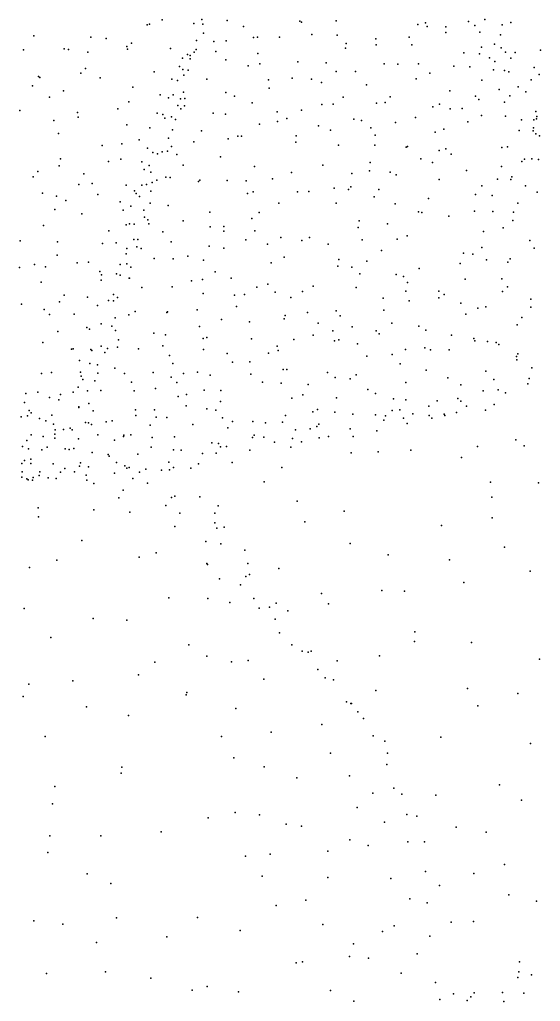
# Model space of a CAD drawing. Header units: metres. Extents: x -23.9 to 23.9, y -27.4 to 27.4.
# Drawn here: x -0.87 to 1.86, y -15.52 to -10.37 of the extents above; entities that cross this region are included whole.
import ezdxf

# ---------------------------------------------------------------- set-up
doc = ezdxf.new("R2010")
doc.units = ezdxf.units.M

msp = doc.modelspace()

# ---------------------------------------------------------------- linework, layer by layer
for p in [(-0.2008, -10.3938, 14.3058), (-0.1877, -10.3896, 21.965), (-0.1219, -10.3685, 15.6228), (0.0447, -10.3862, 20.4515), (0.0871, -10.3666, 20.7359), (0.0923, -10.3909, 21.0595), (0.2202, -10.3703, 14.4611), (0.3047, -10.403, 19.7844), (0.6009, -10.3738, 19.5011), (0.6091, -10.3793, 14.6321), (0.7918, -10.373, 15.2092), (1.2198, -10.3916, -1.3883), (1.2596, -10.3828, 18.5834), (1.2681, -10.4021, 15.3304), (1.3669, -10.4039, 18.2301), (1.4864, -10.3756, 17.8908), (1.5186, -10.3972, 15.2603), (1.5715, -10.3667, 17.2912), (1.6629, -10.3946, 16.7509), (1.7083, -10.3817, -1.5371), (-0.7944, -10.4523, 15.4609), (-0.4964, -10.4594, 22.1507), (-0.4156, -10.465, 15.6013), (0.0954, -10.4374, 20.1804), (0.3577, -10.4601, 19.6615), (0.379, -10.4587, 15.4385), (0.4943, -10.458, 19.5273), (0.663, -10.4448, 15.2925), (0.7974, -10.4481, 14.8116), (1.1741, -10.4593, 15.1892), (1.3675, -10.434, 15.1593), (1.5451, -10.4323, 17.6623), (1.6539, -10.4466, 16.97), (-0.308, -10.5083, 21.9972), (-0.282, -10.4904, 15.6612), (0.0591, -10.4769, 20.8369), (0.1493, -10.4807, 20.0079), (0.2149, -10.4783, 19.869), (0.8396, -10.5161, 19.1279), (0.8432, -10.4918, 15.2473), (0.9993, -10.4673, -1.3145), (1.0018, -10.4983, 18.9831), (1.1879, -10.4989, 18.7629), (1.5542, -10.5105, 17.805), (1.6225, -10.4955, 17.3316), (1.6571, -10.5147, 17.1602), (-0.849, -10.5256, 22.3364), (-0.6352, -10.5191, -1.1219), (-0.6135, -10.5243, 15.5608), (-0.5125, -10.5374, 14.2027), (-0.3041, -10.5215, -1.1099), (-0.0775, -10.519, 21.755), (-0.015, -10.5686, 20.2105), (0.0109, -10.5505, 15.6497), (0.0256, -10.5544, 21.406), (0.0469, -10.5367, 20.97), (0.0569, -10.5234, 21.1333), (0.1595, -10.5342, 15.5744), (0.3806, -10.5453, -1.1686), (1.4615, -10.5408, 18.1188), (1.5428, -10.5462, 17.9468), (1.5967, -10.5681, 15.2803), (1.6807, -10.5368, 15.7586), (1.7085, -10.5694, 16.9732), (1.7316, -10.5396, 16.7229), (1.8629, -10.5278, 16.1625), (-0.0316, -10.6125, 20.4106), (0.0256, -10.5721, 14.3652), (0.2132, -10.5779, 19.7252), (0.3298, -10.6092, 19.5478), (0.3904, -10.5994, 15.5008), (0.5903, -10.5882, 19.3079), (0.7396, -10.5939, 15.3395), (1.0435, -10.5986, 18.8463), (1.1153, -10.601, 15.1348), (1.2231, -10.598, 18.6371), (1.409, -10.6118, 18.2438), (1.4921, -10.6145, 15.2077), (1.6233, -10.5858, 17.5583), (1.8304, -10.6173, 16.4167), (-0.7699, -10.6657, 14.1989), (-0.7636, -10.6709, 22.1873), (-0.5487, -10.6477, 22.0632), (-0.5246, -10.6229, 15.6412), (-0.4464, -10.6718, 21.9814), (-0.1633, -10.6407, 21.8182), (-0.0126, -10.6278, 21.5918), (-0.0079, -10.658, 20.6872), (0.0153, -10.6327, 20.8672), (0.7918, -10.6397, 19.0583), (0.8923, -10.6398, 15.327), (1.2831, -10.6482, 18.4858), (1.6168, -10.6298, 17.7128), (1.674, -10.6338, 17.359), (1.698, -10.6404, 17.2231), (1.8565, -10.6548, 16.25), (-0.802, -10.7137, 15.5999), (-0.2752, -10.7211, 15.7783), (-0.0702, -10.6785, 21.7206), (-0.0417, -10.6856, 20.0923), (0.1129, -10.6794, 19.7891), (0.4367, -10.6819, 19.3721), (0.5609, -10.6742, 15.4591), (0.6612, -10.6786, 19.1514), (0.7146, -10.6962, -1.2018), (0.9503, -10.7095, 18.8357), (1.2115, -10.677, 15.2812), (1.5555, -10.6852, 15.5999), (1.7473, -10.7189, 17.1106), (1.8139, -10.6825, 16.5927), (-0.713, -10.7736, 22.0884), (-0.6399, -10.74, 15.6586), (-0.1321, -10.7614, 14.2843), (-0.0636, -10.7609, 20.5147), (-0.0098, -10.7477, 21.0819), (0.212, -10.7493, 15.6535), (0.2582, -10.7692, 19.4671), (0.4402, -10.727, 15.5393), (0.8282, -10.7745, 18.9298), (1.0749, -10.7714, 15.3766), (1.3873, -10.7409, 15.2859), (1.523, -10.7679, -1.427), (1.6462, -10.7333, 17.7914), (1.7022, -10.7665, 17.5201), (1.7865, -10.7465, 15.4688), (-0.2961, -10.7978, 21.8029), (-0.0881, -10.7768, 20.3727), (-0.039, -10.8178, 19.8923), (-0.0263, -10.7829, 20.9156), (-0.0039, -10.8195, 15.7852), (-0.003, -10.7816, 21.5505), (0.3503, -10.8036, 19.3538), (0.7162, -10.8126, 19.0213), (0.7758, -10.8102, 15.4727), (1.0036, -10.8054, -1.2675), (1.0478, -10.8016, 18.7248), (1.2991, -10.8254, 15.3637), (1.3334, -10.8106, 18.4432), (1.5401, -10.7857, 15.3212), (1.675, -10.8006, 15.42), (-0.8687, -10.8441, 15.6566), (-0.566, -10.8546, 15.7424), (-0.5624, -10.8782, 21.9174), (-0.3547, -10.8357, 14.1944), (-0.1472, -10.8587, 20.1284), (-0.1174, -10.8648, 15.8585), (-0.0721, -10.8773, 20.7176), (-0.0239, -10.8345, 21.3711), (0.1455, -10.8582, 19.5251), (0.2106, -10.863, -1.2213), (0.4812, -10.8502, 15.5889), (0.6092, -10.8426, 14.6363), (1.3904, -10.8354, 15.4157), (1.4533, -10.8326, 18.259), (1.5532, -10.8698, 18.0879), (1.6798, -10.8733, 17.8157), (1.8389, -10.8492, 16.3683), (1.844, -10.8762, 16.5575), (-0.6905, -10.8969, 21.9864), (-0.3072, -10.9197, 21.7232), (-0.1081, -10.8839, 20.4709), (-0.0516, -10.8903, 21.065), (0.389, -10.9156, 19.2911), (0.4842, -10.9016, -1.222), (0.5332, -10.8858, 19.1683), (0.6983, -10.9249, 15.5739), (0.8839, -10.8891, 18.8511), (0.9244, -10.8965, 15.4962), (1.1027, -10.9065, 18.6315), (1.2077, -10.8802, 18.5362), (1.4824, -10.903, 15.414), (1.7642, -10.8932, 17.4504), (1.8285, -10.8937, 15.6177), (1.8428, -10.8871, 16.9345), (-0.6654, -10.9649, 15.7791), (-0.1861, -10.9348, 20.0184), (-0.0674, -10.9452, 21.4917), (0.0854, -10.9501, 15.8072), (0.2761, -10.9786, 15.7379), (0.295, -10.9779, 14.46), (0.582, -10.9773, 15.6445), (0.7622, -10.9471, 18.9465), (0.9727, -10.9357, 14.968), (0.9967, -10.9735, 18.7146), (1.3115, -10.9578, 18.4094), (1.3558, -10.9425, 15.4442), (1.7512, -10.949, 17.6768), (1.8255, -10.9508, 15.7768), (1.8275, -10.9345, -1.4935), (1.839, -10.9663, 17.1619), (1.8587, -10.9762, 16.2364), (-0.437, -11.0278, 21.7286), (-0.3341, -11.0197, -1.2409), (-0.2418, -10.998, 15.9277), (-0.0893, -10.9887, -1.2356), (-0.073, -11.033, 15.9189), (0.0443, -11.0078, 19.5901), (0.2238, -10.9922, 19.4212), (0.58, -11.0105, 19.0951), (0.8034, -11.0256, 15.612), (0.994, -11.0255, 15.5694), (1.1659, -11.0331, 15.5362), (-0.1993, -11.0424, 20.1674), (-0.1702, -11.065, 21.4873), (-0.1467, -11.0714, 20.6163), (-0.1219, -11.061, 20.773), (-0.0939, -11.0571, 21.2208), (-0.0443, -11.0753, 14.2765), (1.1595, -11.037, 18.5238), (1.3321, -11.0545, -1.3294), (1.3663, -11.0458, 15.5414), (1.3952, -11.0726, 18.2878), (1.6609, -11.0383, 17.94), (1.6908, -11.0349, 15.6755), (-0.6625, -11.1342, 21.797), (-0.6552, -11.0971, 15.8571), (-0.4038, -11.1113, 15.9315), (-0.3386, -11.0987, 21.6142), (-0.2292, -11.1141, 20.0583), (-0.19, -11.132, 20.4385), (-0.0108, -11.1308, 19.615), (0.184, -11.0866, 15.8389), (0.7208, -11.1306, 18.9377), (0.97, -11.1165, 18.6863), (1.2358, -11.0969, 18.4296), (1.2961, -11.1161, 15.3028), (1.7649, -11.1111, 16.055), (1.7794, -11.0991, 17.7143), (1.819, -11.0975, 15.8583), (1.8537, -11.1004, 16.3749), (-0.7749, -11.1642, 15.8638), (-0.5326, -11.1761, -1.3302), (-0.2154, -11.1542, 16.0146), (-0.1814, -11.168, 19.8584), (0.3636, -11.1387, 19.2586), (0.5567, -11.1689, 15.782), (0.8735, -11.1748, 18.7629), (0.9662, -11.1602, 15.6682), (1.0741, -11.1682, 15.1114), (1.1064, -11.1823, 15.6553), (1.4761, -11.1597, 15.6741), (1.6596, -11.1387, 15.7974), (-0.7985, -11.1917, 21.8429), (-0.5595, -11.2318, 15.9609), (-0.4898, -11.2276, 21.6183), (-0.3104, -11.2368, 21.4646), (-0.2278, -11.2356, 20.3406), (-0.2043, -11.2321, 20.5507), (-0.174, -11.2219, 20.7597), (-0.1489, -11.21, 20.9314), (-0.102, -11.194, 19.7241), (-0.0791, -11.1958, 15.9996), (0.0695, -11.2166, 19.5048), (0.0763, -11.2102, 15.9552), (0.2199, -11.211, 19.3704), (0.3197, -11.2138, -1.2516), (0.4571, -11.2031, 19.1583), (1.3321, -11.2055, 15.6892), (1.5557, -11.2397, 15.8071), (1.6386, -11.2045, 15.9242), (1.7073, -11.2057, 16.1488), (1.7141, -11.1931, 17.9032), (1.7843, -11.2399, 16.3125), (-0.7498, -11.2784, 16.006), (-0.4592, -11.2845, 16.0406), (-0.2674, -11.2654, 21.3133), (-0.2576, -11.2802, 20.1629), (-0.1807, -11.2676, 21.1161), (0.3255, -11.2789, 19.2583), (0.3567, -11.2718, 15.9121), (0.5886, -11.2715, 19.019), (0.6479, -11.269, 15.8222), (0.7817, -11.252, -1.2504), (0.8561, -11.2589, 14.9497), (0.8689, -11.2439, 15.7475), (1.0156, -11.258, 18.5838), (1.5221, -11.2852, 18.1251), (1.6101, -11.2899, 16.0841), (1.8468, -11.273, 17.6563), (-0.6754, -11.2944, 14.1206), (-0.6275, -11.3165, 21.6427), (-0.3426, -11.3227, 16.1022), (-0.241, -11.2958, -1.2838), (-0.1849, -11.33, 16.1188), (-0.091, -11.3431, 19.6353), (0.4907, -11.3313, 19.0962), (0.7912, -11.3313, 15.8249), (0.9913, -11.2976, 15.7571), (1.1015, -11.3345, 18.4687), (1.2757, -11.3061, -1.2767), (1.745, -11.3309, 17.8854), (-0.6851, -11.3643, 16.1269), (-0.5438, -11.386, 21.5386), (-0.3262, -11.3668, 21.2468), (-0.2869, -11.346, 14.1545), (-0.2174, -11.3677, 21.0029), (0.1281, -11.3779, 19.4119), (0.3879, -11.3797, 19.1769), (1.2236, -11.3767, 18.3376), (1.2404, -11.3796, 15.8473), (1.5168, -11.3722, 16.0268), (1.6139, -11.3738, 16.1884), (1.7212, -11.3772, 16.3102), (-0.3099, -11.4444, 20.0409), (-0.2924, -11.4389, 20.1918), (-0.2694, -11.4417, 20.411), (-0.2144, -11.4047, 20.8399), (-0.1978, -11.4178, 19.7629), (-0.1921, -11.4392, 16.2172), (-0.0119, -11.4231, 19.5269), (0.3486, -11.4104, 16.0085), (0.9121, -11.4241, 15.8713), (1.0603, -11.4393, 15.8935), (1.383, -11.3996, 15.6551), (1.7192, -11.4214, 16.0257), (-0.7453, -11.448, 21.6834), (-0.401, -11.475, 16.262), (-0.1183, -11.481, 19.6107), (0.1296, -11.455, 16.1154), (0.2014, -11.4524, 19.3273), (0.2016, -11.4773, -1.2764), (0.3643, -11.4762, 14.5885), (0.9075, -11.4591, 15.1617), (1.5646, -11.4796, -1.3377), (1.6685, -11.4607, 17.9938), (-0.8675, -11.5283, 21.7607), (-0.6706, -11.5335, 16.3157), (-0.4349, -11.5422, 21.2922), (-0.363, -11.5395, 21.1629), (-0.2697, -11.5216, 20.5855), (-0.2486, -11.5222, 20.9595), (-0.075, -11.5337, -1.3046), (0.3169, -11.5233, 19.2008), (0.4305, -11.546, 19.0747), (0.5004, -11.51, 16.0301), (0.611, -11.5261, 14.8412), (0.6515, -11.5116, 18.8603), (0.7491, -11.5466, 18.7458), (0.9271, -11.5236, 18.5712), (1.1108, -11.5204, 15.4607), (1.1645, -11.5023, 15.958), (1.8078, -11.5266, 17.8192), (-0.3103, -11.5958, 19.8633), (-0.3068, -11.5683, 16.3569), (-0.2554, -11.5597, 20.7908), (-0.2311, -11.5692, 19.7408), (0.1242, -11.556, 19.3712), (0.2011, -11.5672, 16.1959), (1.0286, -11.5787, 18.4473), (1.4601, -11.5929, 16.1253), (1.5089, -11.5986, 15.9773), (1.5562, -11.564, 18.0517), (1.8306, -11.5673, 16.527), (-0.6735, -11.6036, 21.5543), (-0.5671, -11.644, 16.428), (-0.5077, -11.6408, 21.3719), (-0.3424, -11.6519, 21.0653), (-0.3069, -11.6497, 20.5233), (-0.1638, -11.6206, 16.3713), (-0.0636, -11.6224, 19.5242), (0.0125, -11.6092, 16.3124), (0.0955, -11.6297, 14.4515), (0.4506, -11.6444, 16.1707), (0.5192, -11.6137, 18.9567), (0.8062, -11.6262, 18.6559), (0.9525, -11.6353, 16.0753), (1.4421, -11.6474, 18.1144), (1.5804, -11.6276, 16.2772), (1.6928, -11.6409, 16.4096), (1.7047, -11.6221, 17.9401), (-0.8696, -11.6682, 21.7049), (-0.7913, -11.6534, -1.5337), (-0.7332, -11.6656, 16.4467), (-0.4489, -11.6889, -1.4409), (-0.3612, -11.701, 20.1334), (-0.2857, -11.6663, 20.9171), (0.1559, -11.6912, 19.3011), (0.8, -11.6617, 16.0921), (0.8731, -11.6664, -1.2866), (0.9151, -11.7014, 18.5141), (1.2271, -11.6743, 16.1322), (-0.7575, -11.7449, 21.5702), (-0.4424, -11.7342, 21.2031), (-0.4398, -11.7068, 16.4931), (-0.3426, -11.7088, 20.3228), (-0.295, -11.7246, 20.7676), (-0.293, -11.7244, 14.2637), (0.0326, -11.7384, 19.4086), (0.0898, -11.7312, -1.3151), (0.2406, -11.725, 19.2006), (1.1057, -11.7054, 18.3331), (1.1446, -11.7154, 15.647), (1.1663, -11.7468, -1.293), (1.469, -11.7299, 16.2662), (1.6615, -11.7281, 16.2604), (-0.2291, -11.7731, 19.6394), (-0.0692, -11.7704, 19.4926), (0.0934, -11.8044, 16.4698), (0.3755, -11.7724, 16.3254), (0.433, -11.7563, 18.9899), (0.4709, -11.7986, -1.3025), (0.6144, -11.794, 18.7881), (0.6707, -11.7657, 16.232), (0.8967, -11.773, 16.2107), (1.1563, -11.7936, 16.248), (1.3308, -11.7922, 16.2578), (1.6646, -11.7939, 17.9364), (1.6902, -11.7703, 16.471), (-0.6599, -11.8489, 16.6313), (-0.6364, -11.8134, 21.4278), (-0.5136, -11.8247, 21.2843), (-0.4036, -11.8425, 20.0532), (-0.3778, -11.8095, 19.883), (-0.3773, -11.844, 20.294), (-0.3557, -11.8257, 20.443), (0.258, -11.8134, 14.6128), (0.311, -11.8103, 19.0947), (0.553, -11.8254, 16.3304), (1.0376, -11.8292, 18.3572), (1.174, -11.8438, 18.2616), (1.3307, -11.828, 18.1578), (1.358, -11.8099, 15.9831), (1.4452, -11.8555, 16.3777), (1.8122, -11.8352, 17.8284), (-0.8593, -11.8606, 16.6394), (-0.7409, -11.8885, 21.4916), (-0.4615, -11.8685, 16.6544), (-0.2638, -11.899, -1.447), (-0.097, -11.9051, 19.4784), (-0.0944, -11.9007, 16.603), (0.0615, -11.8904, 19.3206), (0.2675, -11.8724, 16.466), (0.6401, -11.9039, 15.1927), (0.7909, -11.8959, 16.3661), (1.0421, -11.893, 16.341), (1.5349, -11.8814, 18.009), (1.5763, -11.8742, 16.4845), (1.8123, -11.8776, 16.5391), (-0.7129, -11.9147, -1.5794), (-0.5834, -11.913, 14.2691), (-0.3682, -11.9329, 20.5408), (-0.2962, -11.9178, 19.6722), (0.1897, -11.9422, 16.5651), (0.3369, -11.9532, 19.012), (0.5193, -11.9379, 16.4756), (0.5238, -11.9209, 18.8319), (0.6961, -11.9614, 16.4666), (0.812, -11.9216, 18.5344), (1.0833, -11.9609, 18.2974), (1.4717, -11.9139, -1.3071), (1.765, -11.9308, 16.6682), (-0.6697, -12.0052, 16.7874), (-0.517, -11.9828, 16.7677), (-0.5025, -11.9917, 21.175), (-0.4422, -11.9647, 19.9657), (-0.3867, -11.9761, 20.9081), (-0.3658, -12.0001, 20.6891), (-0.1657, -12.013, 14.5262), (0.0743, -11.9778, -1.3833), (0.7733, -12.0011, -1.3176), (0.8759, -11.9798, 15.6366), (1.0021, -12.0006, 16.4494), (1.2245, -11.9774, 16.4379), (1.2617, -11.9968, 18.1496), (1.742, -11.9701, 17.8517), (-0.7487, -12.063, 21.4222), (-0.3504, -12.0476, 16.7936), (-0.1039, -12.0212, 16.712), (0.0937, -12.0405, 14.8014), (0.1135, -12.0367, 16.6762), (0.3474, -12.0424, 16.6405), (0.57, -12.0469, 16.5983), (0.6703, -12.0235, 18.6251), (0.7826, -12.0544, 18.4834), (0.806, -12.0478, 16.5491), (1.0172, -12.0165, 15.8846), (1.3963, -12.0241, 18.0378), (1.5143, -12.0422, 16.6135), (1.5192, -12.0542, 17.9315), (1.5859, -12.0563, 16.556), (1.6302, -12.0622, 17.8512), (-0.5976, -12.0977, 21.2669), (-0.5893, -12.095, 16.8787), (-0.4959, -12.0996, 14.4413), (-0.4912, -12.1043, 21.0943), (-0.4411, -12.0817, 20.204), (-0.4222, -12.114, 20.4262), (-0.4091, -12.0933, 20.8437), (-0.3561, -12.0871, 19.6742), (-0.2465, -12.0953, 19.5511), (-0.1175, -12.0793, 19.4249), (0.0954, -12.0999, 19.1834), (0.4822, -12.0821, -1.3278), (0.4863, -12.1035, 18.7643), (0.9035, -12.07, 18.3434), (1.1556, -12.0984, 18.1375), (1.2561, -12.0896, 16.5531), (1.2866, -12.1005, 18.0487), (1.3836, -12.1014, 16.4236), (1.6444, -12.0724, 16.7312), (-0.5561, -12.1575, 19.9341), (-0.0824, -12.1302, 16.8103), (0.2187, -12.1195, 19.0381), (0.2471, -12.1659, 15.245), (0.3382, -12.1645, 18.8788), (0.4355, -12.1176, 16.7228), (0.9515, -12.1342, 16.624), (1.0849, -12.1261, 16.5856), (1.7373, -12.1363, -1.3262), (1.7403, -12.1535, 17.6857), (1.7452, -12.1221, 16.8491), (-0.7027, -12.22, 21.3106), (-0.5499, -12.2176, 21.1405), (-0.5007, -12.173, 20.0803), (-0.4609, -12.18, 20.9317), (-0.3701, -12.1975, 19.5423), (-0.169, -12.2199, 14.8452), (-0.0649, -12.1734, 19.2876), (0.0643, -12.2185, 16.943), (0.5128, -12.2035, 18.665), (0.5318, -12.2049, 16.8393), (1.1273, -12.1751, 16.2927), (1.2645, -12.207, 16.6721), (1.576, -12.2134, 17.75), (1.819, -12.1958, 17.5083), (-0.7548, -12.225, -4.1824), (-0.5469, -12.2395, 19.6538), (-0.5378, -12.2569, -1.6507), (-0.4742, -12.2628, 17.0136), (-0.4595, -12.2241, 20.3186), (-0.3187, -12.2259, -1.546), (-0.2823, -12.2701, 17.0127), (-0.0752, -12.2437, 16.9776), (-0.01, -12.2255, 15.0516), (0.1294, -12.2346, 19.0282), (0.3428, -12.2278, 16.9618), (0.4054, -12.2713, 18.7236), (0.746, -12.2202, 15.9444), (0.7854, -12.2463, 18.344), (0.8647, -12.2533, 16.7886), (0.8968, -12.233, -1.3371), (1.377, -12.2481, 16.7306), (1.6184, -12.2563, 16.9004), (1.8045, -12.2518, 17.1505), (-0.7748, -12.3225, -3.3936), (-0.5895, -12.3231, 17.0942), (-0.5622, -12.2976, 20.1569), (-0.5137, -12.3155, 19.5266), (-0.4434, -12.3146, 20.6273), (-0.268, -12.316, 19.2969), (-0.1573, -12.3037, 19.2089), (-0.0451, -12.272, 19.1441), (0.0991, -12.3121, 17.0816), (0.1864, -12.3147, 18.8734), (0.5025, -12.2751, 16.9788), (0.6449, -12.2837, 16.9331), (0.9583, -12.3091, 18.1152), (1.1563, -12.2724, 16.7497), (1.4461, -12.2848, 17.7767), (1.562, -12.3157, 17.6578), (1.6423, -12.3116, 17.0242), (1.797, -12.2793, 17.3643), (-0.8365, -12.3298, -1.9888), (-0.7125, -12.3508, 19.9207), (-0.6647, -12.3643, -3.6667), (-0.6552, -12.3354, -4.4996), (-0.0375, -12.3452, 17.1278), (0.0061, -12.3355, 19.0158), (0.1846, -12.3722, 17.1716), (0.5583, -12.354, 17.0975), (0.6172, -12.3376, 18.4414), (0.7939, -12.353, 16.9942), (0.9984, -12.3297, 16.8642), (1.092, -12.3577, 16.479), (1.1575, -12.3626, -1.3468), (1.3209, -12.3692, 16.8394), (1.4291, -12.3558, 16.7942), (1.4458, -12.3698, -1.347), (1.6795, -12.3259, 17.1607), (-0.8442, -12.3766, 21.3572), (-0.8189, -12.4192, -5.0492), (-0.5595, -12.4006, 21.028), (-0.5584, -12.4041, 17.2371), (-0.506, -12.3835, 20.4236), (-0.4843, -12.4204, 19.3663), (-0.2611, -12.4168, 19.1628), (-0.1615, -12.4156, 19.071), (0.0043, -12.3954, -1.5097), (0.1133, -12.4099, 15.5555), (0.1606, -12.4183, 18.7663), (0.6688, -12.4257, 17.1796), (0.6933, -12.4141, 18.2734), (1.086, -12.4196, 17.8989), (1.1253, -12.4159, 16.9655), (1.2771, -12.3969, 17.7921), (1.4746, -12.396, 16.9803), (1.5746, -12.4179, 17.3632), (1.6204, -12.3882, 17.5408), (-0.8613, -12.4534, -2.1987), (-0.8277, -12.4472, 19.8623), (-0.81, -12.431, 19.6474), (-0.7651, -12.4619, 21.2394), (-0.7329, -12.4738, 20.1206), (-0.7007, -12.4442, 19.5378), (-0.3833, -12.473, 19.2056), (-0.2605, -12.4464, 17.3264), (-0.1529, -12.4548, 15.3343), (-0.0976, -12.4562, 17.3401), (0.195, -12.4576, 17.3223), (0.2479, -12.4773, 18.6099), (0.3546, -12.4769, 18.5106), (0.5259, -12.4458, 17.2775), (0.7843, -12.4291, 18.1693), (0.8797, -12.4393, 17.1134), (0.997, -12.4427, 17.3175), (1.0421, -12.4706, 17.4866), (1.0507, -12.4476, 17.1605), (1.1453, -12.46, 17.7761), (1.1936, -12.4378, 17.2522), (1.2789, -12.4466, 16.9796), (1.2928, -12.4604, 17.6649), (1.3584, -12.4384, 17.0946), (1.3612, -12.4463, 17.5024), (1.4221, -12.4293, 17.2423), (-0.6912, -12.4913, 14.7583), (-0.6824, -12.5209, -2.6455), (-0.6393, -12.5185, 20.4203), (-0.6042, -12.5117, -3.0714), (-0.5943, -12.5212, 20.8902), (-0.5247, -12.4829, 20.7729), (-0.5085, -12.4839, 20.6036), (-0.4921, -12.4938, -4.7345), (-0.4154, -12.4795, 17.4128), (-0.185, -12.4969, 17.4538), (0.0398, -12.4929, 18.7848), (0.2235, -12.5099, 17.4579), (0.4201, -12.4837, 17.3744), (0.5101, -12.4808, 18.3603), (0.5786, -12.5215, 17.5126), (0.6542, -12.5152, 18.0884), (0.6891, -12.5027, 16.3418), (0.6997, -12.4904, 17.4505), (0.8644, -12.5152, 17.5747), (1.0055, -12.526, 17.7527), (1.1648, -12.488, 17.5759), (-0.8323, -12.5763, 20.166), (-0.8088, -12.5469, 19.387), (-0.7463, -12.5553, 20.2908), (-0.6857, -12.564, 19.2932), (-0.6842, -12.5435, 21.11), (-0.56, -12.5678, 17.4849), (-0.4589, -12.548, -3.5449), (-0.3719, -12.5752, 15.2899), (-0.325, -12.5553, 19.047), (-0.3226, -12.5492, 17.5531), (-0.2864, -12.5471, -4.4283), (-0.1744, -12.5609, -1.6456), (-0.057, -12.5586, 17.607), (0.3525, -12.5607, 17.5822), (0.3612, -12.5488, 18.3942), (0.4113, -12.5587, 16.1309), (0.5614, -12.5674, 17.6503), (0.7014, -12.5633, 17.6776), (0.7516, -12.5555, 17.8857), (0.8813, -12.5567, 17.7084), (1.7349, -12.5735, 17.3085), (-0.854, -12.6089, 19.2684), (-0.8227, -12.6201, 21.1251), (-0.7529, -12.6262, 20.4492), (-0.7247, -12.6126, 20.9787), (-0.6306, -12.6215, 19.1391), (-0.6096, -12.624, -2.399), (-0.5846, -12.619, -5.1889), (-0.1794, -12.612, 17.7034), (-0.062, -12.6259, 17.7712), (-0.0227, -12.6285, 18.6534), (0.1388, -12.5891, 18.5678), (0.1734, -12.5922, 17.6783), (0.1849, -12.6105, -1.5209), (0.216, -12.608, 18.3769), (0.3387, -12.6281, 18.1137), (0.468, -12.5856, 18.0883), (0.5536, -12.6128, 17.7893), (0.6092, -12.5833, 17.9385), (1.1833, -12.6271, 16.9122), (1.533, -12.609, -1.3678), (1.7782, -12.6044, -1.3671), (-0.8447, -12.6829, 17.5399), (-0.8101, -12.6751, 19.0871), (-0.4889, -12.6403, -2.8648), (-0.4053, -12.6499, 18.9736), (-0.3993, -12.6596, 17.685), (-0.2491, -12.6496, -3.9327), (0.0906, -12.6451, 18.4178), (0.1608, -12.644, 15.9936), (0.8707, -12.6419, 16.6366), (1.0111, -12.6359, -1.372), (1.4491, -12.6666, 17.1774), (-0.8579, -12.6985, 20.41), (-0.8104, -12.6971, 20.8771), (-0.6933, -12.7004, 18.9446), (-0.6332, -12.7243, 18.7846), (-0.5561, -12.7112, 17.698), (-0.5509, -12.6946, 18.9064), (-0.5088, -12.7155, 18.7351), (-0.3613, -12.692, 18.7989), (-0.3168, -12.7098, -3.2703), (-0.307, -12.7218, 17.814), (-0.2947, -12.7181, 18.4832), (-0.2074, -12.7278, 18.2985), (-0.1248, -12.7331, 18.1611), (-0.086, -12.6917, 18.4979), (-0.0834, -12.7314, 17.9942), (-0.0626, -12.7182, -4.6363), (0.0285, -12.7231, -1.6728), (0.0689, -12.7002, 18.2319), (0.246, -12.6922, 17.9481), (0.5064, -12.7196, 16.4083), (-0.8573, -12.7702, 20.5849), (-0.8558, -12.7418, 15.0278), (-0.8321, -12.7777, 18.0062), (-0.8248, -12.7838, 18.244), (-0.8024, -12.7861, 18.3829), (-0.7992, -12.7722, 17.876), (-0.7674, -12.7613, -5.8244), (-0.7636, -12.7414, 18.7628), (-0.7204, -12.774, 18.122), (-0.6774, -12.7771, 18.3323), (-0.6558, -12.7437, 15.2527), (-0.5817, -12.7423, 18.5605), (-0.5197, -12.7583, 17.9988), (-0.5171, -12.7846, 15.4737), (-0.3712, -12.7491, 17.9952), (-0.275, -12.7763, -5.1071), (-0.2403, -12.7429, 18.0641), (-0.4806, -12.8037, -5.4906), (-0.326, -12.8378, -2.5126), (-0.1983, -12.8005, -1.9374), (0.4133, -12.7949, -1.5121), (1.6018, -12.7952, 17.4139), (1.8533, -12.7986, 17.6091), (-0.349, -12.879, -2.1763), (-0.0726, -12.8762, -3.4667), (-0.055, -12.8702, 16.1269), (0.0755, -12.8724, -4.1705), (1.6081, -12.875, -1.3909), (-0.7717, -12.9301, -6.0527), (-0.4804, -12.9414, -5.7812), (-0.1018, -12.919, -3.0924), (0.1722, -12.9205, -1.78), (0.5861, -12.8955, 16.6952), (-0.7701, -12.978, 15.5118), (-0.2908, -12.9541, 16.0038), (-0.0284, -12.9588, -5.1256), (0.1551, -12.9583, 16.3983), (0.8327, -12.9476, 16.9692), (1.6096, -12.9831, 17.5954), (-0.0557, -13.0286, -2.6933), (0.1541, -13.0101, -4.8632), (0.1643, -13.0372, -3.6597), (0.2035, -13.0328, -4.0287), (0.6273, -13.0047, -1.5424), (1.3442, -13.0238, -1.4043), (-0.5431, -13.102, -6.0467), (0.1075, -13.107, -3.0079), (0.186, -13.1204, -3.2947), (0.8642, -13.1184, -1.4933), (1.6753, -13.137, 17.7892), (-0.2425, -13.1902, -5.9419), (-0.1526, -13.1665, 16.3889), (0.312, -13.1525, -4.4464), (1.0638, -13.1778, 17.3606), (-0.8173, -13.2434, -6.2678), (-0.6752, -13.2059, 15.9925), (0.1133, -13.2237, -5.4403), (0.1155, -13.2285, -2.3659), (0.3285, -13.2226, -1.9899), (0.4899, -13.2488, 16.9888), (1.3863, -13.2038, 17.6311), (0.3171, -13.2919, -3.1624), (0.3372, -13.2805, -3.5667), (1.8098, -13.2629, 18.0094), (0.1798, -13.3036, 16.8033), (0.2887, -13.3347, -2.5713), (1.4608, -13.3222, -1.4221), (-0.086, -13.4026, -6.0084), (0.3586, -13.4061, -5.0788), (0.7138, -13.3812, -1.882), (1.0315, -13.3645, -1.6355), (1.1494, -13.3686, 17.6041), (0.1188, -13.4067, -5.8113), (0.2337, -13.4287, -5.5076), (0.4423, -13.4529, -2.1538), (0.4773, -13.4315, -4.1398), (0.7519, -13.4344, 17.3621), (-0.846, -13.4601, 16.2217), (0.3877, -13.4581, 17.1063), (0.5383, -13.4719, -4.6364), (-0.483, -13.5119, 16.4823), (-0.3075, -13.5199, -6.1889), (0.4714, -13.5149, -3.2419), (-0.7052, -13.6119, -6.44), (0.4942, -13.5868, -2.7459), (1.204, -13.5818, 17.7255), (0.0183, -13.6494, 16.9352), (0.5592, -13.6503, -3.0076), (1.2024, -13.6329, -1.7397), (1.5008, -13.6375, 17.9432), (0.1134, -13.7096, -5.948), (0.6136, -13.6831, -4.8887), (0.6443, -13.6887, -4.071), (0.6602, -13.6839, -4.3504), (1.0196, -13.7085, -1.937), (-0.1597, -13.7416, -6.1335), (0.2417, -13.7389, -5.7299), (0.3297, -13.7321, 17.1703), (0.7961, -13.7335, -2.1228), (1.8579, -13.7256, 18.1241), (-0.2466, -13.808, 16.7979), (0.6955, -13.7806, -3.7923), (-0.8214, -13.856, -6.5857), (-0.5898, -13.8401, 16.6014), (0.4125, -13.8314, -5.4414), (0.7344, -13.8235, -3.5292), (0.7776, -13.8347, -4.5935), (0.0042, -13.9137, -6.0364), (0.0085, -13.9, 16.9971), (0.9997, -13.8898, -2.1004), (1.4803, -13.8788, -1.5872), (1.7443, -13.9052, -1.4123), (-0.8505, -13.9224, 16.5402), (0.8463, -13.9499, -2.5268), (0.8687, -13.9586, -3.7322), (0.8722, -13.9579, -4.0963), (1.5344, -13.9711, 17.9749), (-0.5184, -13.9759, -6.3914), (-0.2976, -14.0217, -6.2467), (0.2641, -13.9841, -5.7294), (0.9054, -14.0016, -3.2689), (0.7165, -14.0694, -4.9399), (0.9344, -14.0364, -2.8381), (0.4495, -14.1094, -5.4202), (0.9857, -14.1277, -3.4962), (-0.7349, -14.1316, 16.6957), (0.1896, -14.1319, 17.184), (1.0468, -14.1566, -2.3923), (1.341, -14.1359, -1.9263), (1.811, -14.169, 18.1139), (0.7623, -14.2184, 17.5983), (1.0613, -14.2193, -2.7342), (0.2541, -14.2445, -5.7889), (1.0569, -14.2781, -3.2911), (-0.3371, -14.3243, 16.9497), (-0.3338, -14.2925, -6.291), (0.4143, -14.2905, 17.3806), (0.5851, -14.348, -5.1893), (0.8618, -14.3391, -4.5567), (1.649, -14.3849, -1.6412), (-0.6845, -14.3936, 16.8506), (0.9841, -14.4298, 17.7222), (1.0939, -14.4039, -3.562), (1.1359, -14.434, -2.9722), (-0.6979, -14.4857, -6.3886), (1.3148, -14.4401, 17.882), (1.7638, -14.4652, -1.4112), (0.2614, -14.5306, 17.342), (0.9008, -14.5054, -4.378), (0.1192, -14.5586, -6.007), (0.3889, -14.5428, -5.587), (0.5285, -14.5919, 17.5069), (1.0456, -14.581, -3.7813), (1.1623, -14.5416, -3.3107), (1.2145, -14.5499, -2.3464), (-0.1273, -14.6322, -6.1269), (0.609, -14.6019, -5.103), (1.422, -14.6074, -1.9809), (1.579, -14.6335, 18.0103), (-0.7108, -14.6531, 16.9745), (-0.443, -14.6539, 17.0789), (0.8634, -14.6739, 17.6668), (1.1678, -14.6851, 17.801), (1.2551, -14.6853, -2.6252), (-0.721, -14.7404, -6.3145), (0.7469, -14.7344, -4.7869), (0.9586, -14.7039, -4.1192), (0.3164, -14.7603, -5.7142), (0.4454, -14.7499, -5.4368), (1.2595, -14.8416, -2.8813), (1.6745, -14.8044, -1.5989), (-0.5157, -14.8523, -6.1983), (0.4023, -14.8651, 17.3779), (0.7478, -14.8719, 17.5311), (1.0783, -14.8781, -3.6119), (1.5142, -14.8515, -1.9393), (-0.3904, -14.9043, 17.1114), (1.3331, -14.9147, -2.5737), (0.6324, -14.9917, -4.9994), (1.1777, -14.984, -3.1959), (1.6975, -14.9626, 17.9155), (1.843, -14.9973, -1.2256), (0.4768, -15.02, -5.3322), (1.269, -15.0055, 17.713), (-0.7949, -15.0995, 16.9402), (-0.3616, -15.0845, -6.0479), (0.0641, -15.0819, 17.2389), (1.3941, -15.1073, -2.3024), (1.5123, -15.1036, -1.9471), (-0.6429, -15.1167, -6.151), (0.2877, -15.1508, -5.5072), (0.7216, -15.1192, -4.7893), (1.0339, -15.1551, -3.7581), (1.0951, -15.1264, -3.5133), (-0.098, -15.1832, -5.845), (1.2821, -15.1796, -2.7481), (-0.466, -15.2131, 17.0548), (0.882, -15.2203, 17.4464), (0.8607, -15.2873, -4.4445), (0.9612, -15.2955, -4.0359), (1.2171, -15.2727, -2.9942), (0.5818, -15.3201, -4.9828), (0.6147, -15.3152, 17.3423), (1.7529, -15.3148, 17.6683), (-0.7285, -15.376, 16.9404), (-0.4184, -15.3676, -5.8934), (-0.1811, -15.4008, -5.7469), (1.1333, -15.3748, -3.2991), (1.7447, -15.3968, -1.2775), (1.7507, -15.3669, 0.9589), (1.8168, -15.3843, 1.5994), (0.0356, -15.4635, -5.5546), (0.1146, -15.4441, 17.177), (0.7614, -15.4654, -4.6258), (1.3124, -15.4244, -2.4655), (0.2785, -15.4725, -5.2365), (1.3354, -15.5136, 17.4361), (1.4078, -15.4825, -2), (1.4783, -15.5184, -1.7135), (1.4979, -15.4998, 1.1741), (1.5156, -15.4781, 0.9231), (1.6651, -15.4769, 1.7924), (1.7758, -15.4791, 2.0631), (0.8834, -15.5226, -4.3149), (1.6717, -15.5228, 17.4881)]:
    msp.add_point(p)

doc.saveas('drawing.dxf')
